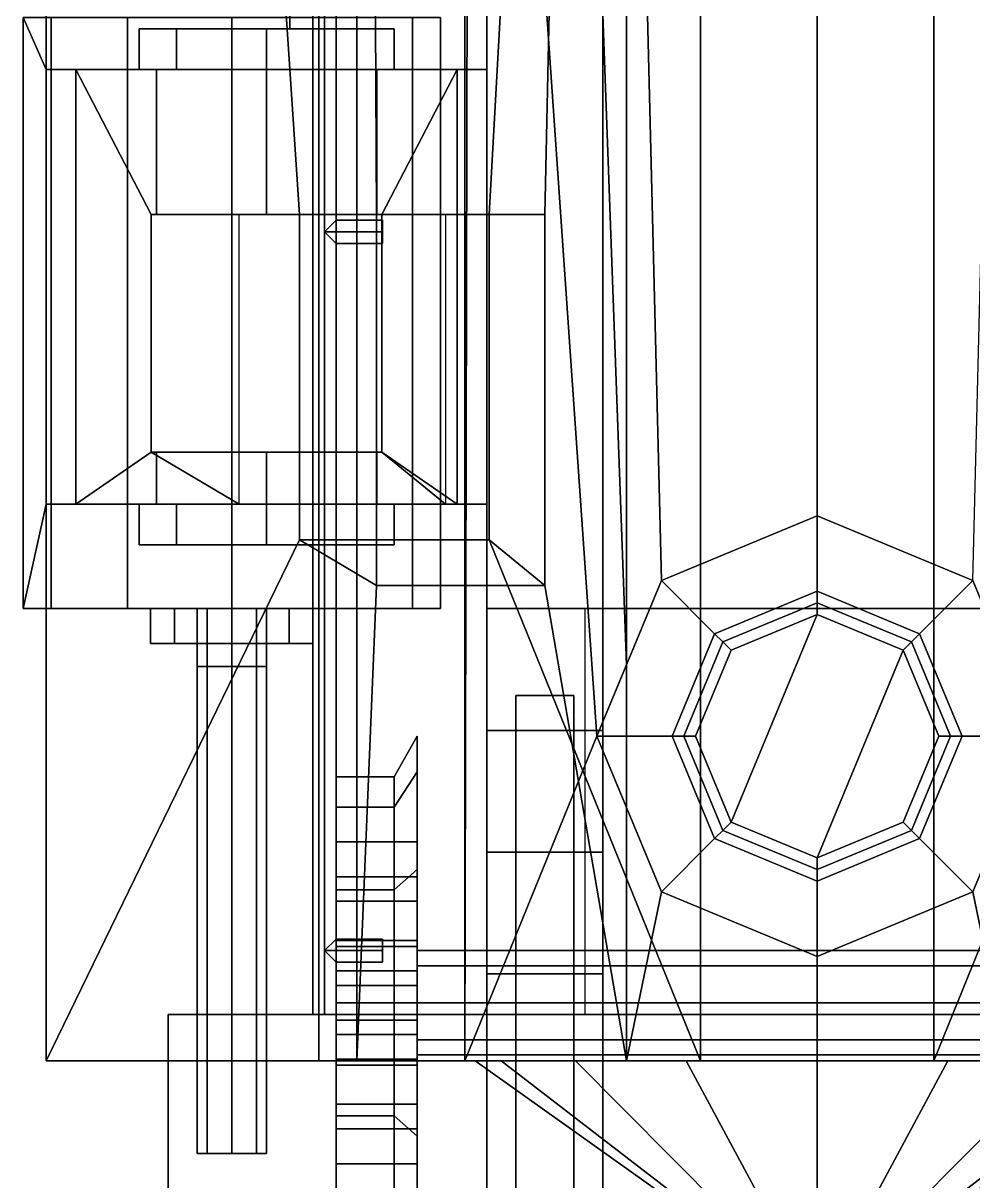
# Model space of a CAD drawing. Header units: millimetres. Extents: x -1.5 to 1.5, y -9 to 19.4.
# Drawn here: x -1.37 to 0.269, y -7.957 to -5.96 of the extents above; entities that cross this region are included whole.
import ezdxf

# ---------------------------------------------------------------- set-up
doc = ezdxf.new("R2010")
doc.units = ezdxf.units.MM
doc.header["$MEASUREMENT"] = 0
for name, color, linetype in [('boiler', 1, 'Continuous'), ('cylinders', 1, 'Continuous'), ('rods', 3, 'Continuous'), ('wheels', 2, 'Continuous')]:
    doc.layers.add(name, color=color, linetype=linetype)

msp = doc.modelspace()

# ---------------------------------------------------------------- linework, layer by layer
for points in [[(-1.33, 0.28, 1.88), (-1.33, -7.75, 1.88), (-1.33, -7.75, 1.99), (-1.33, 0.28, 1.99)], [(1.33, 0.28, 1.88), (1.33, -7.75, 1.88), (-1.33, -7.75, 1.88), (-1.33, 0.28, 1.88)], [(-1.33, 0.28, 1.99), (-1.33, -7.75, 1.99), (-0.8932, -6.8515, 1.99), (-0.8932, -6.29, 1.99)], [(-1.33, 0.28, 1.99), (-0.8932, -6.29, 1.99), (-0.5659, -6.29, 1.99), (-0.2011, 0.28, 1.99)], [(-0.85, 0.28, 3.2), (-0.87, 0.28, 3.18), (-0.87, -7.67, 3.18), (-0.85, -7.67, 3.2)], [(-0.87, 0.28, 3.18), (-0.85, 0.28, 3.16), (-0.85, -7.67, 3.16), (-0.87, -7.67, 3.18)], [(-0.83, 0.28, 3.18), (-0.85, 0.28, 3.2), (-0.85, -7.67, 3.2), (-0.83, -7.67, 3.18)], [(-0.85, 0.28, 3.16), (-0.83, 0.28, 3.18), (-0.83, -7.67, 3.18), (-0.85, -7.67, 3.16)], [(-0.5659, -6.29, 1.99), (-0.5659, -6.8515, 1.99), (-0.2011, -7.75, 1.99), (-0.2011, 0.28, 1.99)], [(0.5659, -6.29, 1.99), (0.8932, -6.29, 1.99), (1.33, 0.28, 1.99), (0.2011, 0.28, 1.99)], [(0.2011, -7.75, 1.99), (0.5659, -6.8515, 1.99), (0.5659, -6.29, 1.99), (0.2011, 0.28, 1.99)], [(-0.57, 0.16, 0.47), (-0.57, -6.97, 0.47), (-0.57, -1.46, 1.32), (-0.57, -1.31, 1.32)], [(-0.37, 0.16, 0.47), (-0.37, -6.97, 0.47), (-0.57, -6.97, 0.47), (-0.57, 0.16, 0.47)], [(-0.37, -1.46, 1.32), (-0.37, -6.97, 0.47), (-0.37, 0.16, 0.47), (-0.37, -1.31, 1.32)], [(-0.57, -1.46, 1.32), (-0.57, -6.97, 0.47), (-0.57, -6.97, 1.45), (-0.57, -1.59, 1.45)], [(-0.37, -6.97, 1.45), (-0.37, -6.97, 0.47), (-0.37, -1.46, 1.32), (-0.37, -1.59, 1.45)], [(-0.57, -1.59, 1.45), (-0.57, -6.97, 1.45), (-0.37, -6.97, 1.45), (-0.37, -1.59, 1.45)], [(-0.83, -6.3, 3.18), (-0.85, -6.32, 3.2), (-0.75, -6.32, 3.2), (-0.75, -6.3, 3.18)], [(-0.85, -6.32, 3.16), (-0.83, -6.3, 3.18), (-0.75, -6.3, 3.18), (-0.75, -6.32, 3.16)], [(-0.85, -6.32, 3.2), (-0.83, -6.34, 3.18), (-0.75, -6.34, 3.18), (-0.75, -6.32, 3.2)], [(-0.83, -6.34, 3.18), (-0.85, -6.32, 3.16), (-0.75, -6.32, 3.16), (-0.75, -6.34, 3.18)], [(-0.8932, -6.8515, 1.99), (-1.33, -7.75, 1.99), (-0.2011, -7.75, 1.99), (-0.5659, -6.8515, 1.99)], [(0.5659, -6.8515, 1.99), (0.2011, -7.75, 1.99), (1.33, -7.75, 1.99), (0.8932, -6.8515, 1.99)], [(-0.57, -7.18, 0.78), (-0.57, -7.39, 0.91), (-0.57, -6.97, 1.37)], [(-0.57, -6.97, 0.57), (-0.57, -7.18, 0.78), (-0.57, -6.97, 1.37)], [(-0.57, -6.97, 0.57), (-0.57, -6.97, 0.47), (-0.37, -6.97, 0.47), (-0.37, -6.97, 0.57)], [(-0.37, -6.97, 0.57), (-0.37, -7.18, 0.78), (-0.57, -7.18, 0.78), (-0.57, -6.97, 0.57)], [(-0.57, -6.97, 1.45), (-0.57, -6.97, 1.37), (-0.37, -6.97, 1.37), (-0.37, -6.97, 1.45)], [(-0.57, -6.97, 1.37), (-0.57, -7.67, 1.37), (-0.37, -7.67, 1.37), (-0.37, -6.97, 1.37)], [(-0.57, -7.6, 0.95), (-0.57, -8.09, 0.95), (-0.57, -8.09, 1.22), (-0.57, -6.97, 1.37)], [(-0.57, -7.39, 0.91), (-0.57, -7.6, 0.95), (-0.57, -6.97, 1.37)], [(-0.57, -8.4, 1.22), (-0.57, -8.4, 1.37), (-0.57, -6.97, 1.37), (-0.57, -8.09, 1.22)], [(-0.57, -6.97, 1.37), (-0.57, -7.67, 1.37), (-0.4, -7.67, 1.88), (-0.4, -6.97, 1.88)], [(0.4, -6.97, 1.88), (0.57, -6.97, 1.37), (-0.57, -6.97, 1.37), (-0.4, -6.97, 1.88)], [(-0.37, -6.97, 1.37), (-0.37, -7.39, 0.91), (-0.37, -7.18, 0.78), (-0.37, -6.97, 1.37)], [(-0.37, -6.97, 1.37), (-0.37, -7.18, 0.78), (-0.37, -6.97, 0.57), (-0.37, -6.97, 1.37)], [(-0.37, -8.3, 1.37), (-0.37, -8.3, 0.95), (-0.37, -7.6, 0.95), (-0.37, -6.97, 1.37)], [(-0.37, -6.97, 1.37), (-0.37, -7.6, 0.95), (-0.37, -7.39, 0.91), (-0.37, -6.97, 1.37)], [(0.37, -6.97, 1.37), (0.37, -7.67, 1.37), (-0.37, -7.67, 1.37), (-0.37, -6.97, 1.37)], [(-0.42, -7.12, 0.72), (-0.42, -7.12, 0.66), (-0.52, -7.12, 0.66), (-0.52, -7.12, 0.72)], [(-0.52, -7.12, 0.66), (-0.52, -7.18, 0.66), (-0.52, -7.18, 0.78), (-0.52, -7.12, 0.72)], [(-0.42, -7.12, 0.66), (-0.42, -7.18, 0.66), (-0.52, -7.18, 0.66), (-0.52, -7.12, 0.66)], [(-0.42, -7.18, 0.78), (-0.42, -7.18, 0.66), (-0.42, -7.12, 0.66), (-0.42, -7.12, 0.72)], [(-0.37, -7.18, 0.78), (-0.37, -7.39, 0.91), (-0.57, -7.39, 0.91), (-0.57, -7.18, 0.78)], [(-0.52, -7.18, 0.78), (-0.52, -7.18, 0.66), (-0.42, -7.18, 0.66), (-0.42, -7.18, 0.78)], [(-0.52, -7.65, 0.61), (-0.52, -7.18, 0.67), (-0.42, -7.18, 0.67), (-0.42, -7.65, 0.61)], [(-0.52, -7.65, 0.73), (-0.52, -7.18, 0.73), (-0.52, -7.18, 0.67), (-0.52, -7.65, 0.61)], [(-0.42, -7.65, 0.73), (-0.42, -7.18, 0.73), (-0.52, -7.18, 0.73), (-0.52, -7.65, 0.73)], [(-0.42, -7.18, 0.67), (-0.42, -7.18, 0.73), (-0.42, -7.65, 0.73), (-0.42, -7.65, 0.61)], [(-0.37, -7.39, 0.91), (-0.37, -7.6, 0.95), (-0.57, -7.6, 0.95), (-0.57, -7.39, 0.91)], [(-0.83, -7.54, 3.18), (-0.85, -7.56, 3.2), (-0.75, -7.56, 3.2), (-0.75, -7.54, 3.18)], [(-0.85, -7.56, 3.16), (-0.83, -7.54, 3.18), (-0.75, -7.54, 3.18), (-0.75, -7.56, 3.16)], [(-0.85, -7.56, 3.2), (-0.83, -7.58, 3.18), (-0.75, -7.58, 3.18), (-0.75, -7.56, 3.2)], [(-0.83, -7.58, 3.18), (-0.85, -7.56, 3.16), (-0.75, -7.56, 3.16), (-0.75, -7.58, 3.18)], [(-0.37, -7.6, 0.95), (-0.37, -8.3, 0.95), (-0.57, -8.4, 0.95), (-0.57, -7.6, 0.95)], [(-0.42, -7.65, 0.61), (-0.42, -8.12, 0.67), (-0.52, -8.12, 0.67), (-0.52, -7.65, 0.61)], [(-0.52, -8.12, 0.67), (-0.52, -8.12, 0.73), (-0.52, -7.65, 0.73), (-0.52, -7.65, 0.61)], [(-0.52, -7.65, 0.73), (-0.52, -8.12, 0.73), (-0.42, -8.12, 0.73), (-0.42, -7.65, 0.73)], [(-0.42, -7.65, 0.73), (-0.42, -8.12, 0.73), (-0.42, -8.12, 0.67), (-0.42, -7.65, 0.61)], [(-1.12, -7.67, 1.37), (-1.12, -8.4, 1.37), (-1.12, -8.41, 1.38), (-1.12, -7.67, 1.38)], [(1.12, -7.67, 1.38), (1.12, -7.67, 1.37), (-1.12, -7.67, 1.37), (-1.12, -7.67, 1.38)], [(-1.12, -7.67, 1.38), (-1.12, -8.41, 1.38), (1.12, -8.41, 1.38), (1.12, -7.67, 1.38)], [(-0.57, -7.67, 1.37), (-0.57, -8.4, 1.37), (-1.12, -8.4, 1.37), (-1.12, -7.67, 1.37)], [(-0.85, -7.67, 3.2), (-0.87, -7.67, 3.18), (-0.85, -7.67, 3.16), (-0.83, -7.67, 3.18)], [(-0.4, -7.67, 1.88), (-0.57, -7.67, 1.37), (0.57, -7.67, 1.37), (0.4, -7.67, 1.88)], [(0.37, -7.67, 1.37), (0.37, -8.3, 1.37), (-0.37, -8.3, 1.37), (-0.37, -7.67, 1.37)], [(-1.33, -7.75, 1.99), (-1.33, -7.75, 1.88), (1.33, -7.75, 1.88), (1.33, -7.75, 1.99)]]:
    msp.add_3dface(points)
at = {"layer": 'boiler'}
for points in [[(-0.7945, 0.28, 3.1391), (-0.86, 0.28, 2.81), (-0.86, -7.75, 2.81), (-0.7945, -7.75, 3.1391)], [(-0.86, 0.28, 2.81), (-0.7945, 0.28, 2.4809), (-0.7945, -7.75, 2.4809), (-0.86, -7.75, 2.81)], [(-0.6081, 0.28, 3.4181), (-0.7945, 0.28, 3.1391), (-0.7945, -7.75, 3.1391), (-0.6081, -7.75, 3.4181)], [(-0.7945, 0.28, 2.4809), (-0.7605, -6.29, 2.43), (-0.7605, -6.93, 2.43), (-0.7945, -7.75, 2.4809)], [(-0.7945, 0.28, 2.4809), (-0.6081, 0.28, 2.2019), (-0.6081, -6.29, 2.2019), (-0.7605, -6.29, 2.43)], [(-0.6081, 0.28, 3.4181), (-0.6081, 0.28, 3.4181), (-0.6081, -7.75, 3.4181), (-0.6, -4.02, 3.4235)], [(-0.6081, 0.28, 2.2019), (-0.3291, 0.28, 2.0155), (-0.47, -6.29, 2.13), (-0.6081, -6.29, 2.2019)], [(-0.47, -6.29, 2.13), (-0.3291, 0.28, 2.0155), (-0.3291, -7.75, 2.0155), (-0.47, -6.93, 2.13)], [(-0.3291, 0.28, 2.0155), (-0.2011, 0.28, 1.99), (-0.2011, -7.75, 1.99), (-0.3291, -7.75, 2.0155)], [(0.2011, 0.28, 1.99), (0.3291, 0.28, 2.0155), (0.3291, -7.75, 2.0155), (0.2011, -7.75, 1.99)], [(-0.6, -4.02, 3.4235), (-0.6, -4.02, 3.4235), (-0.6081, -7.75, 3.4181), (-0.38, -7.19, 3.5705)], [(-0.4243, -4.4443, 3.541), (-0.6, -4.02, 3.4235), (-0.38, -7.19, 3.5705), (-0.3291, -7.0671, 3.6045)], [(-0.3291, -4.4837, 3.6045), (-0.4243, -4.4443, 3.541), (-0.3291, -7.0671, 3.6045), (-0.2687, -6.9213, 3.6166)], [(0, -4.62, 3.67), (-0.3291, -4.4837, 3.6045), (-0.2687, -6.9213, 3.6166), (0, -6.81, 3.67)], [(0.3291, -4.4837, 3.6045), (0, -4.62, 3.67), (0, -6.81, 3.67), (0.2687, -6.9213, 3.6166)], [(0, -6.81, 3.67), (-0.2687, -6.9213, 3.6166), (-0.2687, -6.9213, 3.67), (0, -6.81, 3.67)], [(0, -6.81, 3.67), (-0.2687, -6.9213, 3.67), (-0.1768, -7.0132, 3.75), (0, -6.94, 3.75)], [(0.2687, -6.9213, 3.6166), (0, -6.81, 3.67), (0, -6.81, 3.67), (0.2687, -6.9213, 3.67)], [(0.2687, -6.9213, 3.67), (0, -6.81, 3.67), (0, -6.94, 3.75), (0.1768, -7.0132, 3.75)], [(-0.7605, -6.93, 2.43), (-0.6081, -6.93, 2.2019), (-0.6081, -7.75, 2.2019), (-0.7945, -7.75, 2.4809)], [(-0.6081, -6.93, 2.2019), (-0.47, -6.93, 2.13), (-0.3291, -7.75, 2.0155), (-0.6081, -7.75, 2.2019)], [(-0.2687, -6.9213, 3.6166), (-0.3291, -7.0671, 3.6045), (-0.38, -7.19, 3.67), (-0.2687, -6.9213, 3.67)], [(-0.2687, -6.9213, 3.67), (-0.38, -7.19, 3.67), (-0.25, -7.19, 3.75), (-0.1768, -7.0132, 3.75)], [(0.38, -7.19, 3.67), (0.2687, -6.9213, 3.67), (0.1768, -7.0132, 3.75), (0.25, -7.19, 3.75)], [(0.3291, -7.0671, 3.6045), (0.2687, -6.9213, 3.6166), (0.2687, -6.9213, 3.67), (0.38, -7.19, 3.67)], [(0, -6.94, 3.75), (-0.1768, -7.0132, 3.75), (-0.1626, -7.0274, 3.82), (0, -6.96, 3.82)], [(-0.1768, -7.0132, 4.3), (0, -6.94, 4.3), (0, -6.96, 3.82), (-0.1626, -7.0274, 3.82)], [(-0.1626, -7.0274, 4.3), (0, -6.96, 4.3), (0, -6.94, 4.3), (-0.1768, -7.0132, 4.3)], [(0.1768, -7.0132, 3.75), (0, -6.94, 3.75), (0, -6.96, 3.82), (0.1626, -7.0274, 3.82)], [(0, -6.94, 4.3), (0.1768, -7.0132, 4.3), (0.1626, -7.0274, 3.82), (0, -6.96, 3.82)], [(0, -6.96, 4.3), (0.1626, -7.0274, 4.3), (0.1768, -7.0132, 4.3), (0, -6.94, 4.3)], [(0, -6.96, 4.3), (-0.1626, -7.0274, 4.3), (-0.1485, -7.0415, 3.82), (0, -6.98, 3.82)], [(0.1626, -7.0274, 4.3), (0, -6.96, 4.3), (0, -6.98, 3.82), (0.1485, -7.0415, 3.82)], [(-0.1485, -7.3385, 3.82), (0, -6.98, 3.82), (-0.1485, -7.0415, 3.82), (-0.21, -7.19, 3.82)], [(0, -7.4, 3.82), (0.1485, -7.0415, 3.82), (0, -6.98, 3.82), (-0.1485, -7.3385, 3.82)], [(-0.1768, -7.0132, 3.75), (-0.25, -7.19, 3.75), (-0.23, -7.19, 3.82), (-0.1626, -7.0274, 3.82)], [(-0.25, -7.19, 4.3), (-0.1768, -7.0132, 4.3), (-0.1626, -7.0274, 3.82), (-0.23, -7.19, 3.82)], [(-0.23, -7.19, 4.3), (-0.1626, -7.0274, 4.3), (-0.1768, -7.0132, 4.3), (-0.25, -7.19, 4.3)], [(-0.1626, -7.0274, 4.3), (-0.23, -7.19, 4.3), (-0.21, -7.19, 3.82), (-0.1485, -7.0415, 3.82)], [(0.23, -7.19, 4.3), (0.1626, -7.0274, 4.3), (0.1485, -7.0415, 3.82), (0.21, -7.19, 3.82)], [(0.25, -7.19, 3.75), (0.1768, -7.0132, 3.75), (0.1626, -7.0274, 3.82), (0.23, -7.19, 3.82)], [(0.1768, -7.0132, 4.3), (0.25, -7.19, 4.3), (0.23, -7.19, 3.82), (0.1626, -7.0274, 3.82)], [(0.1626, -7.0274, 4.3), (0.23, -7.19, 4.3), (0.25, -7.19, 4.3), (0.1768, -7.0132, 4.3)], [(0.1485, -7.3385, 3.82), (0.21, -7.19, 3.82), (0.1485, -7.0415, 3.82), (0, -7.4, 3.82)], [(-0.3291, -7.0671, 3.6045), (-0.38, -7.19, 3.5705), (-0.38, -7.19, 3.67), (-0.3291, -7.0671, 3.6045)], [(-0.3291, -7.3129, 3.6045), (-0.38, -7.19, 3.5705), (-0.6081, -7.75, 3.4181), (-0.3291, -7.75, 3.6045)], [(-0.3291, -7.3129, 3.6045), (-0.2687, -7.4587, 3.6166), (-0.2687, -7.4587, 3.67), (-0.38, -7.19, 3.67)], [(-0.38, -7.19, 3.5705), (-0.3291, -7.3129, 3.6045), (-0.3291, -7.3129, 3.6045), (-0.38, -7.19, 3.67)], [(-0.38, -7.19, 3.67), (-0.2687, -7.4587, 3.67), (-0.1768, -7.3668, 3.75), (-0.25, -7.19, 3.75)], [(-0.25, -7.19, 3.75), (-0.1768, -7.3668, 3.75), (-0.1626, -7.3526, 3.82), (-0.23, -7.19, 3.82)], [(-0.1768, -7.3668, 4.3), (-0.25, -7.19, 4.3), (-0.23, -7.19, 3.82), (-0.1626, -7.3526, 3.82)], [(-0.1626, -7.3526, 4.3), (-0.23, -7.19, 4.3), (-0.25, -7.19, 4.3), (-0.1768, -7.3668, 4.3)], [(-0.23, -7.19, 4.3), (-0.1626, -7.3526, 4.3), (-0.1485, -7.3385, 3.82), (-0.21, -7.19, 3.82)], [(0.1626, -7.3526, 4.3), (0.23, -7.19, 4.3), (0.21, -7.19, 3.82), (0.1485, -7.3385, 3.82)], [(0.1768, -7.3668, 3.75), (0.25, -7.19, 3.75), (0.23, -7.19, 3.82), (0.1626, -7.3526, 3.82)], [(0.25, -7.19, 4.3), (0.1768, -7.3668, 4.3), (0.1626, -7.3526, 3.82), (0.23, -7.19, 3.82)], [(0.23, -7.19, 4.3), (0.1626, -7.3526, 4.3), (0.1768, -7.3668, 4.3), (0.25, -7.19, 4.3)], [(0.2687, -7.4587, 3.67), (0.38, -7.19, 3.67), (0.25, -7.19, 3.75), (0.1768, -7.3668, 3.75)], [(0.2687, -7.4587, 3.6166), (0.3291, -7.3129, 3.6045), (0.38, -7.19, 3.67), (0.2687, -7.4587, 3.67)], [(-0.2687, -7.4587, 3.6166), (-0.3291, -7.3129, 3.6045), (-0.3291, -7.75, 3.6045), (-0.2687, -7.4587, 3.6166)], [(0.3291, -7.3129, 3.6045), (0.2687, -7.4587, 3.6166), (0.2687, -7.4587, 3.6166), (0.3291, -7.75, 3.6045)], [(-0.1626, -7.3526, 4.3), (0, -7.42, 4.3), (0, -7.4, 3.82), (-0.1485, -7.3385, 3.82)], [(0, -7.42, 4.3), (0.1626, -7.3526, 4.3), (0.1485, -7.3385, 3.82), (0, -7.4, 3.82)], [(-0.2687, -7.4587, 3.67), (0, -7.57, 3.67), (0, -7.44, 3.75), (-0.1768, -7.3668, 3.75)], [(-0.1768, -7.3668, 3.75), (0, -7.44, 3.75), (0, -7.42, 3.82), (-0.1626, -7.3526, 3.82)], [(0, -7.44, 4.3), (-0.1768, -7.3668, 4.3), (-0.1626, -7.3526, 3.82), (0, -7.42, 3.82)], [(0, -7.42, 4.3), (-0.1626, -7.3526, 4.3), (-0.1768, -7.3668, 4.3), (0, -7.44, 4.3)], [(0, -7.44, 3.75), (0.1768, -7.3668, 3.75), (0.1626, -7.3526, 3.82), (0, -7.42, 3.82)], [(0.1768, -7.3668, 4.3), (0, -7.44, 4.3), (0, -7.42, 3.82), (0.1626, -7.3526, 3.82)], [(0.1626, -7.3526, 4.3), (0, -7.42, 4.3), (0, -7.44, 4.3), (0.1768, -7.3668, 4.3)], [(0, -7.57, 3.67), (0.2687, -7.4587, 3.67), (0.1768, -7.3668, 3.75), (0, -7.44, 3.75)], [(0, -7.57, 3.67), (-0.2687, -7.4587, 3.6166), (-0.3291, -7.75, 3.6045), (0, -7.75, 3.67)], [(-0.2687, -7.4587, 3.6166), (0, -7.57, 3.67), (0, -7.57, 3.67), (-0.2687, -7.4587, 3.67)], [(0, -7.57, 3.67), (0.2687, -7.4587, 3.6166), (0.2687, -7.4587, 3.67), (0, -7.57, 3.67)], [(0.2687, -7.4587, 3.6166), (0, -7.57, 3.67), (0, -7.75, 3.67), (0.3291, -7.75, 3.6045)], [(-0.7945, -7.75, 3.1391), (-0.86, -7.75, 2.81), (-0.59, -7.75, 2.76), (-0.5451, -7.75, 2.9858)], [(-0.86, -7.75, 2.81), (-0.7945, -7.75, 2.4809), (-0.5451, -7.75, 2.5342), (-0.59, -7.75, 2.76)], [(-0.6081, -7.75, 3.4181), (-0.7945, -7.75, 3.1391), (-0.5451, -7.75, 2.9858), (-0.4172, -7.75, 3.1772)], [(-0.7945, -7.75, 2.4809), (-0.6081, -7.75, 2.2019), (-0.4172, -7.75, 2.3428), (-0.5451, -7.75, 2.5342)], [(-0.3291, -7.75, 3.6045), (-0.6081, -7.75, 3.4181), (-0.4172, -7.75, 3.1772), (-0.2258, -7.75, 3.3051)], [(-0.6081, -7.75, 2.2019), (-0.3291, -7.75, 2.0155), (-0.2258, -7.75, 2.2149), (-0.4172, -7.75, 2.3428)], [(-0.5451, -7.75, 2.9858), (-0.59, -7.75, 2.76), (0, -8.17, 2.76)], [(-0.59, -7.75, 2.76), (-0.5451, -7.75, 2.5342), (0, -8.17, 2.76)], [(-0.4172, -7.75, 3.1772), (-0.5451, -7.75, 2.9858), (0, -8.17, 2.76)], [(-0.5451, -7.75, 2.5342), (-0.4172, -7.75, 2.3428), (0, -8.17, 2.76)], [(-0.2258, -7.75, 3.3051), (-0.4172, -7.75, 3.1772), (0, -8.17, 2.76)], [(-0.4172, -7.75, 2.3428), (-0.2258, -7.75, 2.2149), (0, -8.17, 2.76)], [(0, -7.75, 3.67), (-0.3291, -7.75, 3.6045), (-0.2258, -7.75, 3.3051), (0, -7.75, 3.35)], [(-0.3291, -7.75, 2.0155), (-0.2011, -7.75, 1.99), (0, -7.75, 2.17), (-0.2258, -7.75, 2.2149)], [(0, -7.75, 3.35), (-0.2258, -7.75, 3.3051), (0, -8.17, 2.76)], [(-0.2258, -7.75, 2.2149), (0, -7.75, 2.17), (0, -8.17, 2.76)], [(0.59, -7.75, 2.76), (0.5451, -7.75, 2.9858), (0, -8.17, 2.76)], [(0.5451, -7.75, 2.9858), (0.4172, -7.75, 3.1772), (0, -8.17, 2.76)], [(0.4172, -7.75, 3.1772), (0.2258, -7.75, 3.3051), (0, -8.17, 2.76)], [(0.2258, -7.75, 3.3051), (0, -7.75, 3.35), (0, -8.17, 2.76)], [(0, -7.75, 2.17), (0.2258, -7.75, 2.2149), (0, -8.17, 2.76)], [(0.2258, -7.75, 2.2149), (0.4172, -7.75, 2.3428), (0, -8.17, 2.76)], [(0.4172, -7.75, 2.3428), (0.5451, -7.75, 2.5342), (0, -8.17, 2.76)], [(0.5451, -7.75, 2.5342), (0.59, -7.75, 2.76), (0, -8.17, 2.76)], [(0.2011, -7.75, 1.99), (0.3291, -7.75, 2.0155), (0.2258, -7.75, 2.2149), (0, -7.75, 2.17)], [(0.3291, -7.75, 3.6045), (0, -7.75, 3.67), (0, -7.75, 3.35), (0.2258, -7.75, 3.3051)], [(0.3291, -7.75, 2.0155), (0.6081, -7.75, 2.2019), (0.4172, -7.75, 2.3428), (0.2258, -7.75, 2.2149)], [(0.6081, -7.75, 3.4181), (0.3291, -7.75, 3.6045), (0.2258, -7.75, 3.3051), (0.4172, -7.75, 3.1772)]]:
    msp.add_3dface(points, dxfattribs=at)
at = {"layer": 'cylinders'}
for points in [[(-1.33, -6.04, 0.8493), (-1.37, -5.95, 0.7), (-1.37, -6.97, 0.7), (-1.33, -6.79, 0.8493)], [(-1.37, -5.95, 0.7), (-1.3218, -5.95, 0.52), (-1.3218, -6.97, 0.52), (-1.37, -6.97, 0.7)], [(-1.3218, -5.95, 0.88), (-1.37, -5.95, 0.7), (-1.33, -6.04, 0.8493), (-1.3218, -6.04, 0.88)], [(-1.19, -5.95, 1.0118), (-1.3218, -5.95, 0.88), (-1.3218, -6.04, 0.88), (-1.19, -6.04, 1.0118)], [(-1.3218, -5.95, 0.52), (-1.19, -5.95, 0.3882), (-1.19, -6.97, 0.3882), (-1.3218, -6.97, 0.52)], [(-1.01, -5.95, 1.06), (-1.19, -5.95, 1.0118), (-1.19, -6.04, 1.0118), (-1.01, -6.04, 1.06)], [(-1.19, -5.95, 0.3882), (-1.01, -5.95, 0.34), (-1.01, -6.97, 0.34), (-1.19, -6.97, 0.3882)], [(-0.83, -5.95, 1.0118), (-1.01, -5.95, 1.06), (-1.01, -6.04, 1.06), (-0.83, -6.04, 1.0118)], [(-1.01, -5.95, 0.34), (-0.83, -5.95, 0.3882), (-0.83, -6.97, 0.3882), (-1.01, -6.97, 0.34)], [(-0.6982, -5.95, 0.88), (-0.83, -5.95, 1.0118), (-0.83, -6.04, 1.0118), (-0.6982, -6.04, 0.88)], [(-0.83, -5.95, 0.3882), (-0.6982, -5.95, 0.52), (-0.6982, -6.97, 0.52), (-0.83, -6.97, 0.3882)], [(-0.65, -5.95, 0.7), (-0.6982, -5.95, 0.88), (-0.6982, -6.04, 0.88), (-0.65, -6.04, 0.7)], [(-0.6982, -5.95, 0.52), (-0.65, -5.95, 0.7), (-0.65, -6.97, 0.7), (-0.6982, -6.97, 0.52)], [(-1.1056, -5.97, 1.4156), (-1.17, -5.97, 1.26), (-1.17, -6.04, 1.26), (-1.1056, -6.04, 1.4156)], [(-1.17, -5.97, 1.26), (-1.1056, -5.97, 1.1044), (-1.1056, -6.04, 1.1044), (-1.17, -6.04, 1.26)], [(-0.7944, -5.97, 1.4156), (-1.17, -5.97, 1.26), (-1.1056, -5.97, 1.4156), (-0.95, -5.97, 1.48)], [(-0.73, -5.97, 1.26), (-1.1056, -5.97, 1.1044), (-1.17, -5.97, 1.26), (-0.7944, -5.97, 1.4156)], [(-0.95, -5.97, 1.48), (-1.1056, -5.97, 1.4156), (-1.1056, -6.04, 1.4156), (-0.95, -6.04, 1.48)], [(-1.1056, -5.97, 1.1044), (-0.95, -5.97, 1.04), (-0.95, -6.04, 1.04), (-1.1056, -6.04, 1.1044)], [(-0.7944, -5.97, 1.1044), (-0.95, -5.97, 1.04), (-1.1056, -5.97, 1.1044), (-0.73, -5.97, 1.26)], [(-0.7944, -5.97, 1.4156), (-0.95, -5.97, 1.48), (-0.95, -6.04, 1.48), (-0.7944, -6.04, 1.4156)], [(-0.95, -5.97, 1.04), (-0.7944, -5.97, 1.1044), (-0.7944, -6.04, 1.1044), (-0.95, -6.04, 1.04)], [(-0.73, -5.97, 1.26), (-0.7944, -5.97, 1.4156), (-0.7944, -6.04, 1.4156), (-0.73, -6.04, 1.26)], [(-0.7944, -5.97, 1.1044), (-0.73, -5.97, 1.26), (-0.73, -6.04, 1.26), (-0.7944, -6.04, 1.1044)], [(-1.2791, -6.04, 1.5), (-1.33, -6.04, 1.31), (-1.33, -6.79, 1.31), (-1.2791, -6.79, 1.5)], [(-1.33, -6.04, 1.31), (-1.33, -6.04, 0.8493), (-1.33, -6.79, 0.8493), (-1.33, -6.79, 1.31)], [(-1.33, -6.04, 1.31), (-1.3218, -6.04, 0.88), (-1.33, -6.04, 0.8493), (-1.33, -6.04, 1.31)], [(-1.2791, -6.04, 1.5), (-1.19, -6.04, 1.0118), (-1.3218, -6.04, 0.88), (-1.33, -6.04, 1.31)], [(-1.1491, -6.29, 1.63), (-1.2791, -6.04, 1.5), (-1.2791, -6.79, 1.5), (-1.1491, -6.7, 1.63)], [(-1.14, -6.04, 1.6391), (-1.01, -6.04, 1.06), (-1.19, -6.04, 1.0118), (-1.2791, -6.04, 1.5)], [(-1.14, -6.04, 1.6391), (-1.2791, -6.04, 1.5), (-1.1491, -6.29, 1.63), (-1.14, -6.29, 1.6391)], [(-0.95, -6.04, 1.69), (-1.14, -6.04, 1.6391), (-1.14, -6.29, 1.6391), (-0.95, -6.29, 1.69)], [(-0.95, -6.04, 1.69), (-0.83, -6.04, 1.0118), (-1.01, -6.04, 1.06), (-1.14, -6.04, 1.6391)], [(-0.76, -6.04, 1.6391), (-0.95, -6.04, 1.69), (-0.95, -6.29, 1.69), (-0.76, -6.29, 1.6391)], [(-0.76, -6.04, 1.6391), (-0.6982, -6.04, 0.88), (-0.83, -6.04, 1.0118), (-0.95, -6.04, 1.69)], [(-0.6209, -6.04, 1.5), (-0.6982, -6.04, 0.88), (-0.6982, -6.04, 0.88), (-0.76, -6.04, 1.6391)], [(-0.6209, -6.04, 1.5), (-0.76, -6.04, 1.6391), (-0.76, -6.29, 1.6391), (-0.7509, -6.29, 1.63)], [(-0.6209, -6.04, 1.5), (-0.7509, -6.29, 1.63), (-0.7509, -6.7, 1.63), (-0.6209, -6.79, 1.5)], [(-0.57, -6.04, 1.31), (-0.65, -6.04, 0.7), (-0.6982, -6.04, 0.88), (-0.6209, -6.04, 1.5)], [(-0.65, -6.04, 0.7), (-0.57, -6.04, 0.89), (-0.57, -6.79, 0.89), (-0.65, -6.79, 0.7)], [(-0.57, -6.04, 0.89), (-0.65, -6.04, 0.7), (-0.65, -6.04, 0.7), (-0.57, -6.04, 1.31)], [(-0.57, -6.04, 1.31), (-0.6209, -6.04, 1.5), (-0.6209, -6.79, 1.5), (-0.57, -6.79, 1.31)], [(-1.1491, -6.29, 1.63), (-1.1491, -6.7, 1.63), (-1.1491, -6.7, 1.72), (-1.1491, -6.29, 1.72)], [(-0.7509, -6.29, 1.72), (-0.95, -6.29, 1.69), (-0.95, -6.29, 1.69), (-1.1491, -6.29, 1.72)], [(-0.95, -6.29, 1.69), (-1.14, -6.29, 1.6391), (-1.14, -6.29, 1.6391), (-1.1491, -6.29, 1.72)], [(-1.14, -6.29, 1.6391), (-1.1491, -6.29, 1.63), (-1.1491, -6.29, 1.63), (-1.1491, -6.29, 1.72)], [(-1.1491, -6.29, 1.72), (-1.1491, -6.7, 1.72), (-0.9975, -6.7898, 1.88), (-0.9975, -6.29, 1.88)], [(-0.6413, -6.29, 1.88), (-0.7509, -6.29, 1.72), (-1.1491, -6.29, 1.72), (-0.9975, -6.29, 1.88)], [(-0.7509, -6.29, 1.72), (-0.76, -6.29, 1.6391), (-0.76, -6.29, 1.6391), (-0.95, -6.29, 1.69)], [(-0.8932, -6.29, 1.99), (-0.8932, -6.8515, 1.99), (-0.7605, -6.93, 2.13), (-0.7605, -6.29, 2.13)], [(-0.47, -6.29, 2.13), (-0.5659, -6.29, 1.99), (-0.8932, -6.29, 1.99), (-0.7605, -6.29, 2.13)], [(-0.7605, -6.29, 2.13), (-0.7605, -6.93, 2.13), (-0.7605, -6.93, 2.43), (-0.7605, -6.29, 2.43)], [(-0.6081, -6.29, 2.2019), (-0.47, -6.29, 2.13), (-0.7605, -6.29, 2.13), (-0.6081, -6.29, 2.2019)], [(-0.7605, -6.29, 2.43), (-0.7605, -6.93, 2.43), (-0.7605, -6.93, 2.43), (-0.7605, -6.29, 2.43)], [(-0.7605, -6.29, 2.43), (-0.6081, -6.29, 2.2019), (-0.7605, -6.29, 2.13), (-0.7605, -6.29, 2.43)], [(-0.7509, -6.29, 1.72), (-0.7509, -6.29, 1.63), (-0.7509, -6.29, 1.63), (-0.76, -6.29, 1.6391)], [(-0.7509, -6.7, 1.72), (-0.7509, -6.7, 1.63), (-0.7509, -6.29, 1.63), (-0.7509, -6.29, 1.72)], [(-0.6413, -6.7898, 1.88), (-0.7509, -6.7, 1.72), (-0.7509, -6.29, 1.72), (-0.6413, -6.29, 1.88)], [(-0.47, -6.93, 2.13), (-0.5659, -6.8515, 1.99), (-0.5659, -6.29, 1.99), (-0.47, -6.29, 2.13)], [(-1.14, -6.7, 1.6391), (-1.1491, -6.7, 1.63), (-1.2791, -6.79, 1.5), (-1.14, -6.79, 1.6391)], [(-1.1491, -6.7, 1.72), (-0.95, -6.7, 1.69), (-0.95, -6.7, 1.69), (-0.7509, -6.7, 1.72)], [(-1.1491, -6.7, 1.72), (-1.14, -6.7, 1.6391), (-1.14, -6.7, 1.6391), (-0.95, -6.7, 1.69)], [(-1.1491, -6.7, 1.72), (-1.1491, -6.7, 1.63), (-1.1491, -6.7, 1.63), (-1.14, -6.7, 1.6391)], [(-0.9975, -6.7898, 1.88), (-1.1491, -6.7, 1.72), (-0.7509, -6.7, 1.72), (-0.6413, -6.7898, 1.88)], [(-0.95, -6.7, 1.69), (-1.14, -6.7, 1.6391), (-1.14, -6.79, 1.6391), (-0.95, -6.79, 1.69)], [(-0.76, -6.7, 1.6391), (-0.95, -6.7, 1.69), (-0.95, -6.79, 1.69), (-0.76, -6.79, 1.6391)], [(-0.95, -6.7, 1.69), (-0.76, -6.7, 1.6391), (-0.76, -6.7, 1.6391), (-0.7509, -6.7, 1.72)], [(-0.7509, -6.7, 1.63), (-0.76, -6.7, 1.6391), (-0.76, -6.79, 1.6391), (-0.6209, -6.79, 1.5)], [(-0.76, -6.7, 1.6391), (-0.7509, -6.7, 1.63), (-0.7509, -6.7, 1.63), (-0.7509, -6.7, 1.72)], [(-1.3218, -6.79, 0.88), (-1.33, -6.79, 0.8493), (-1.37, -6.97, 0.7), (-1.3218, -6.97, 0.88)], [(-1.33, -6.79, 1.31), (-1.33, -6.79, 0.8493), (-1.3218, -6.79, 0.88), (-1.33, -6.79, 1.31)], [(-1.2791, -6.79, 1.5), (-1.33, -6.79, 1.31), (-1.3218, -6.79, 0.88), (-1.19, -6.79, 1.0118)], [(-1.19, -6.79, 1.0118), (-1.3218, -6.79, 0.88), (-1.3218, -6.97, 0.88), (-1.19, -6.97, 1.0118)], [(-1.14, -6.79, 1.6391), (-1.2791, -6.79, 1.5), (-1.19, -6.79, 1.0118), (-1.01, -6.79, 1.06)], [(-1.01, -6.79, 1.06), (-1.19, -6.79, 1.0118), (-1.19, -6.97, 1.0118), (-1.01, -6.97, 1.06)], [(-1.1056, -6.79, 1.4156), (-1.17, -6.79, 1.26), (-1.17, -6.86, 1.26), (-1.1056, -6.86, 1.4156)], [(-1.17, -6.79, 1.26), (-1.1056, -6.79, 1.1044), (-1.1056, -6.86, 1.1044), (-1.17, -6.86, 1.26)], [(-0.95, -6.79, 1.69), (-1.14, -6.79, 1.6391), (-1.01, -6.79, 1.06), (-0.83, -6.79, 1.0118)], [(-0.95, -6.79, 1.48), (-1.1056, -6.79, 1.4156), (-1.1056, -6.86, 1.4156), (-0.95, -6.86, 1.48)], [(-1.1056, -6.79, 1.1044), (-0.95, -6.79, 1.04), (-0.95, -6.86, 1.04), (-1.1056, -6.86, 1.1044)], [(-0.83, -6.79, 1.0118), (-1.01, -6.79, 1.06), (-1.01, -6.97, 1.06), (-0.83, -6.97, 1.0118)], [(-0.76, -6.79, 1.6391), (-0.95, -6.79, 1.69), (-0.83, -6.79, 1.0118), (-0.6982, -6.79, 0.88)], [(-0.7944, -6.79, 1.4156), (-0.95, -6.79, 1.48), (-0.95, -6.86, 1.48), (-0.7944, -6.86, 1.4156)], [(-0.95, -6.79, 1.04), (-0.7944, -6.79, 1.1044), (-0.7944, -6.86, 1.1044), (-0.95, -6.86, 1.04)], [(-0.6982, -6.79, 0.88), (-0.83, -6.79, 1.0118), (-0.83, -6.97, 1.0118), (-0.6982, -6.97, 0.88)], [(-0.73, -6.79, 1.26), (-0.7944, -6.79, 1.4156), (-0.7944, -6.86, 1.4156), (-0.73, -6.86, 1.26)], [(-0.7944, -6.79, 1.1044), (-0.73, -6.79, 1.26), (-0.73, -6.86, 1.26), (-0.7944, -6.86, 1.1044)], [(-0.6209, -6.79, 1.5), (-0.76, -6.79, 1.6391), (-0.6982, -6.79, 0.88), (-0.65, -6.79, 0.7)], [(-0.65, -6.79, 0.7), (-0.6982, -6.79, 0.88), (-0.6982, -6.97, 0.88), (-0.65, -6.97, 0.7)], [(-0.57, -6.79, 1.31), (-0.6209, -6.79, 1.5), (-0.65, -6.79, 0.7), (-0.57, -6.79, 0.89)], [(-0.95, -6.86, 1.48), (-1.1056, -6.86, 1.4156), (-1.17, -6.86, 1.26), (-0.7944, -6.86, 1.4156)], [(-0.7944, -6.86, 1.4156), (-1.17, -6.86, 1.26), (-1.1056, -6.86, 1.1044), (-0.73, -6.86, 1.26)], [(-0.73, -6.86, 1.26), (-1.1056, -6.86, 1.1044), (-0.95, -6.86, 1.04), (-0.7944, -6.86, 1.1044)], [(-0.7605, -6.93, 2.13), (-0.8932, -6.8515, 1.99), (-0.5659, -6.8515, 1.99), (-0.47, -6.93, 2.13)], [(-0.6081, -6.93, 2.2019), (-0.7605, -6.93, 2.13), (-0.47, -6.93, 2.13), (-0.6081, -6.93, 2.2019)], [(-0.7605, -6.93, 2.43), (-0.7605, -6.93, 2.13), (-0.6081, -6.93, 2.2019), (-0.7605, -6.93, 2.43)], [(-1.3218, -6.97, 0.88), (-1.37, -6.97, 0.7), (-1.15, -6.97, 0.68), (-1.109, -6.97, 0.779)], [(-1.37, -6.97, 0.7), (-1.3218, -6.97, 0.52), (-1.109, -6.97, 0.581), (-1.15, -6.97, 0.68)], [(-1.19, -6.97, 1.0118), (-1.3218, -6.97, 0.88), (-1.109, -6.97, 0.779)], [(-1.01, -6.97, 1.06), (-1.19, -6.97, 1.0118), (-1.109, -6.97, 0.779), (-1.01, -6.97, 0.82)], [(-1.19, -6.97, 0.3882), (-1.01, -6.97, 0.34), (-1.01, -6.97, 0.54), (-1.109, -6.97, 0.581)], [(-1.109, -6.97, 0.779), (-1.15, -6.97, 0.68), (-1.15, -7.03, 0.68), (-1.109, -7.03, 0.779)], [(-1.15, -6.97, 0.68), (-1.109, -6.97, 0.581), (-1.109, -7.03, 0.581), (-1.15, -7.03, 0.68)], [(-1.01, -6.97, 0.82), (-1.109, -6.97, 0.779), (-1.109, -7.03, 0.779), (-1.01, -7.03, 0.82)], [(-1.109, -6.97, 0.581), (-1.01, -6.97, 0.54), (-1.01, -7.03, 0.54), (-1.109, -7.03, 0.581)], [(-1.0524, -6.97, 0.4924), (-1.07, -6.97, 0.45), (-1.07, -7.07, 0.45), (-1.0524, -7.07, 0.4924)], [(-1.07, -6.97, 0.45), (-1.0524, -6.97, 0.4076), (-1.0524, -7.07, 0.4076), (-1.07, -7.07, 0.45)], [(-1.01, -6.97, 0.51), (-1.0524, -6.97, 0.4924), (-1.0524, -7.07, 0.4924), (-1.01, -7.07, 0.51)], [(-1.0524, -6.97, 0.4076), (-1.01, -6.97, 0.39), (-1.01, -7.07, 0.39), (-1.0524, -7.07, 0.4076)], [(-0.9676, -6.97, 0.4924), (-1.01, -6.97, 0.51), (-1.01, -7.07, 0.51), (-0.9676, -7.07, 0.4924)], [(-1.01, -6.97, 0.39), (-0.9676, -6.97, 0.4076), (-0.9676, -7.07, 0.4076), (-1.01, -7.07, 0.39)], [(-0.911, -6.97, 0.779), (-1.01, -6.97, 0.82), (-1.01, -7.03, 0.82), (-0.911, -7.03, 0.779)], [(-1.01, -6.97, 0.54), (-0.911, -6.97, 0.581), (-0.911, -7.03, 0.581), (-1.01, -7.03, 0.54)], [(-0.83, -6.97, 1.0118), (-1.01, -6.97, 1.06), (-1.01, -6.97, 0.82), (-0.911, -6.97, 0.779)], [(-1.01, -6.97, 0.34), (-0.83, -6.97, 0.3882), (-0.911, -6.97, 0.581), (-1.01, -6.97, 0.54)], [(-0.95, -6.97, 0.45), (-0.9676, -6.97, 0.4924), (-0.9676, -7.07, 0.4924), (-0.95, -7.07, 0.45)], [(-0.9676, -6.97, 0.4076), (-0.95, -6.97, 0.45), (-0.95, -7.07, 0.45), (-0.9676, -7.07, 0.4076)], [(-0.87, -6.97, 0.68), (-0.911, -6.97, 0.779), (-0.911, -7.03, 0.779), (-0.87, -7.03, 0.68)], [(-0.911, -6.97, 0.581), (-0.87, -6.97, 0.68), (-0.87, -7.03, 0.68), (-0.911, -7.03, 0.581)], [(-0.6982, -6.97, 0.88), (-0.83, -6.97, 1.0118), (-0.911, -6.97, 0.779), (-0.87, -6.97, 0.68)], [(-0.6982, -6.97, 0.52), (-0.65, -6.97, 0.7), (-0.87, -6.97, 0.68), (-0.911, -6.97, 0.581)], [(-0.83, -6.97, 0.3882), (-0.6982, -6.97, 0.52), (-0.911, -6.97, 0.581)], [(-0.65, -6.97, 0.7), (-0.6982, -6.97, 0.88), (-0.87, -6.97, 0.68)], [(-1.109, -7.03, 0.779), (-1.15, -7.03, 0.68), (-1.109, -7.03, 0.581), (-1.01, -7.03, 0.82)], [(-1.01, -7.03, 0.82), (-1.109, -7.03, 0.581), (-1.01, -7.03, 0.54), (-0.911, -7.03, 0.779)], [(-0.911, -7.03, 0.779), (-1.01, -7.03, 0.54), (-0.911, -7.03, 0.581), (-0.87, -7.03, 0.68)], [(-1.0524, -7.07, 0.4924), (-1.07, -7.07, 0.45), (-1.0524, -7.07, 0.4076), (-1.01, -7.07, 0.51)], [(-1.01, -7.07, 0.51), (-1.0524, -7.07, 0.4076), (-1.01, -7.07, 0.39), (-0.9676, -7.07, 0.4924)], [(-0.9676, -7.07, 0.4924), (-1.01, -7.07, 0.39), (-0.9676, -7.07, 0.4076), (-0.95, -7.07, 0.45)]]:
    msp.add_3dface(points, dxfattribs=at)
at = {"layer": 'rods'}
for points in [[(-0.91, -5.97, 1.41), (-0.91, -5.41, 1.41), (-0.91, -5.35, 1.31), (-0.91, -5.97, 1.31)], [(-0.91, -5.97, 1.31), (-0.91, -5.35, 1.31), (-0.85, -5.35, 1.31), (-0.85, -5.97, 1.31)], [(-0.85, -5.35, 1.31), (-0.85, -5.41, 1.41), (-0.85, -5.97, 1.41), (-0.85, -5.97, 1.31)], [(-0.85, -5.97, 1.41), (-0.85, -5.41, 1.41), (-0.91, -5.41, 1.41), (-0.91, -5.97, 1.41)], [(-1.0524, -7.03, 0.7324), (-1.07, -7.03, 0.69), (-1.07, -7.91, 0.69), (-1.0524, -7.91, 0.7324)], [(-1.07, -7.03, 0.69), (-1.0524, -7.03, 0.6476), (-1.0524, -7.91, 0.6476), (-1.07, -7.91, 0.69)], [(-1.01, -7.03, 0.75), (-1.0524, -7.03, 0.7324), (-1.0524, -7.91, 0.7324), (-1.01, -7.91, 0.75)], [(-1.0524, -7.03, 0.6476), (-1.01, -7.03, 0.63), (-1.01, -7.91, 0.63), (-1.0524, -7.91, 0.6476)], [(-0.9676, -7.03, 0.7324), (-1.01, -7.03, 0.75), (-1.01, -7.91, 0.75), (-0.9676, -7.91, 0.7324)], [(-1.01, -7.03, 0.63), (-0.9676, -7.03, 0.6476), (-0.9676, -7.91, 0.6476), (-1.01, -7.91, 0.63)], [(-0.95, -7.03, 0.69), (-0.9676, -7.03, 0.7324), (-0.9676, -7.91, 0.7324), (-0.95, -7.91, 0.69)], [(-0.9676, -7.03, 0.6476), (-0.95, -7.03, 0.69), (-0.95, -7.91, 0.69), (-0.9676, -7.91, 0.6476)], [(-1.01, -7.91, 0.75), (-1.0524, -7.91, 0.7324), (-1.07, -7.91, 0.69), (-0.9676, -7.91, 0.7324)], [(-0.9676, -7.91, 0.7324), (-1.07, -7.91, 0.69), (-1.0524, -7.91, 0.6476), (-0.95, -7.91, 0.69)], [(-0.95, -7.91, 0.69), (-1.0524, -7.91, 0.6476), (-1.01, -7.91, 0.63), (-0.9676, -7.91, 0.6476)]]:
    msp.add_3dface(points, dxfattribs=at)
at = {"layer": 'wheels'}
for points in [[(-0.73, -7.26, 0.43), (-0.73, -7.3123, 0.625), (-0.69, -7.2516, 0.66), (-0.69, -7.19, 0.43)], [(-0.73, -7.3123, 0.235), (-0.73, -7.26, 0.43), (-0.69, -7.19, 0.43), (-0.69, -7.2516, 0.2)], [(-0.69, -7.19, 0.43), (-0.69, -7.2516, 0.66), (-0.69, -7.4325, 0.6051), (-0.69, -7.3724, 0.46)], [(-0.69, -7.2516, 0.2), (-0.69, -7.19, 0.43), (-0.69, -7.3724, 0.4), (-0.69, -7.4325, 0.2549)], [(-0.69, -7.19, 0.43), (-0.69, -7.19, 0.43), (-0.69, -7.3724, 0.46), (-0.69, -7.3724, 0.4)], [(-0.83, -7.3123, 0.235), (-0.83, -7.26, 0.43), (-0.73, -7.26, 0.43), (-0.73, -7.3123, 0.235)], [(-0.83, -7.26, 0.43), (-0.83, -7.3123, 0.625), (-0.73, -7.3123, 0.625), (-0.73, -7.26, 0.43)], [(-0.83, -7.4325, 0.2549), (-0.83, -7.3724, 0.4), (-0.83, -7.26, 0.43), (-0.83, -7.3123, 0.235)], [(-0.83, -7.3724, 0.46), (-0.83, -7.4325, 0.6051), (-0.83, -7.3123, 0.625), (-0.83, -7.26, 0.43)], [(-0.83, -7.3724, 0.4), (-0.83, -7.3724, 0.46), (-0.83, -7.26, 0.43)], [(-0.73, -7.3123, 0.625), (-0.73, -7.455, 0.7677), (-0.69, -7.42, 0.8284), (-0.69, -7.2516, 0.66)], [(-0.73, -7.455, 0.0923), (-0.73, -7.3123, 0.235), (-0.69, -7.2516, 0.2), (-0.69, -7.42, 0.0316)], [(-0.69, -7.2516, 0.66), (-0.69, -7.42, 0.8284), (-0.69, -7.4749, 0.6475), (-0.69, -7.4325, 0.6051)], [(-0.69, -7.42, 0.0316), (-0.69, -7.2516, 0.2), (-0.69, -7.4325, 0.2549), (-0.69, -7.4749, 0.2125)], [(-0.83, -7.3123, 0.625), (-0.83, -7.455, 0.7677), (-0.73, -7.455, 0.7677), (-0.73, -7.3123, 0.625)], [(-0.83, -7.4325, 0.6051), (-0.83, -7.4749, 0.6475), (-0.83, -7.455, 0.7677), (-0.83, -7.3123, 0.625)], [(-0.83, -7.455, 0.0923), (-0.83, -7.3123, 0.235), (-0.73, -7.3123, 0.235), (-0.73, -7.455, 0.0923)], [(-0.83, -7.4749, 0.2125), (-0.83, -7.4325, 0.2549), (-0.83, -7.3123, 0.235), (-0.83, -7.455, 0.0923)], [(-0.83, -7.3724, 0.4), (-0.83, -7.5424, 0.4), (-0.83, -7.5424, 0.46), (-0.83, -7.3724, 0.46)], [(-0.83, -7.5424, 0.4), (-0.83, -7.3724, 0.4), (-0.69, -7.3724, 0.4), (-0.69, -7.5424, 0.4)], [(-0.83, -7.3724, 0.46), (-0.83, -7.5424, 0.46), (-0.69, -7.5424, 0.46), (-0.69, -7.3724, 0.46)], [(-0.83, -7.4325, 0.6051), (-0.83, -7.3724, 0.46), (-0.69, -7.3724, 0.46), (-0.69, -7.4325, 0.6051)], [(-0.83, -7.3724, 0.4), (-0.83, -7.4325, 0.2549), (-0.69, -7.4325, 0.2549), (-0.69, -7.3724, 0.4)], [(-0.69, -7.3724, 0.46), (-0.69, -7.5424, 0.46), (-0.69, -7.5424, 0.4), (-0.69, -7.3724, 0.4)], [(-0.73, -7.65, 0.04), (-0.73, -7.455, 0.0923), (-0.69, -7.42, 0.0316), (-0.69, -7.65, -0.03)], [(-0.73, -7.455, 0.7677), (-0.73, -7.65, 0.82), (-0.69, -7.65, 0.89), (-0.69, -7.42, 0.8284)], [(-0.69, -7.65, -0.03), (-0.69, -7.42, 0.0316), (-0.69, -7.4749, 0.2125), (-0.69, -7.62, 0.1524)], [(-0.69, -7.42, 0.8284), (-0.69, -7.65, 0.89), (-0.69, -7.62, 0.7076), (-0.69, -7.4749, 0.6475)], [(-0.83, -7.4749, 0.2125), (-0.83, -7.5951, 0.3327), (-0.83, -7.5527, 0.3751), (-0.83, -7.4325, 0.2549)], [(-0.83, -7.4325, 0.2549), (-0.83, -7.5527, 0.3751), (-0.69, -7.5527, 0.3751), (-0.69, -7.4325, 0.2549)], [(-0.83, -7.4325, 0.6051), (-0.83, -7.5527, 0.4849), (-0.83, -7.5951, 0.5273), (-0.83, -7.4749, 0.6475)], [(-0.83, -7.5527, 0.4849), (-0.83, -7.4325, 0.6051), (-0.69, -7.4325, 0.6051), (-0.69, -7.5527, 0.4849)], [(-0.69, -7.4325, 0.2549), (-0.69, -7.5527, 0.3751), (-0.69, -7.5951, 0.3327), (-0.69, -7.4749, 0.2125)], [(-0.69, -7.4749, 0.6475), (-0.69, -7.5951, 0.5273), (-0.69, -7.5527, 0.4849), (-0.69, -7.4325, 0.6051)], [(-0.83, -7.4749, 0.6475), (-0.83, -7.62, 0.7076), (-0.83, -7.65, 0.82), (-0.83, -7.455, 0.7677)], [(-0.83, -7.455, 0.7677), (-0.83, -7.65, 0.82), (-0.73, -7.65, 0.82), (-0.73, -7.455, 0.7677)], [(-0.83, -7.65, 0.04), (-0.83, -7.455, 0.0923), (-0.73, -7.455, 0.0923), (-0.73, -7.65, 0.04)], [(-0.83, -7.62, 0.1524), (-0.83, -7.4749, 0.2125), (-0.83, -7.455, 0.0923), (-0.83, -7.65, 0.04)], [(-0.83, -7.62, 0.7076), (-0.83, -7.4749, 0.6475), (-0.69, -7.4749, 0.6475), (-0.69, -7.62, 0.7076)], [(-0.83, -7.5951, 0.3327), (-0.83, -7.4749, 0.2125), (-0.69, -7.4749, 0.2125), (-0.69, -7.5951, 0.3327)], [(-0.83, -7.4749, 0.6475), (-0.83, -7.5951, 0.5273), (-0.69, -7.5951, 0.5273), (-0.69, -7.4749, 0.6475)], [(-0.83, -7.4749, 0.2125), (-0.83, -7.62, 0.1524), (-0.69, -7.62, 0.1524), (-0.69, -7.4749, 0.2125)], [(-0.83, -7.5424, 0.46), (-0.83, -7.5527, 0.4849), (-0.69, -7.5527, 0.4849), (-0.69, -7.5424, 0.46)], [(-0.83, -7.5527, 0.3751), (-0.83, -7.5424, 0.4), (-0.69, -7.5424, 0.4), (-0.69, -7.5527, 0.3751)], [(-0.83, -7.7473, 0.3751), (-0.83, -7.7576, 0.4), (-0.83, -7.5424, 0.4), (-0.83, -7.5527, 0.3751)], [(-0.83, -7.7576, 0.4), (-0.83, -7.7576, 0.46), (-0.83, -7.5424, 0.46), (-0.83, -7.5424, 0.4)], [(-0.83, -7.7576, 0.46), (-0.83, -7.7473, 0.4849), (-0.83, -7.5527, 0.4849), (-0.83, -7.5424, 0.46)], [(-0.69, -7.5527, 0.3751), (-0.69, -7.5424, 0.4), (-0.69, -7.62, 0.3224), (-0.69, -7.5951, 0.3327)], [(-0.69, -7.5424, 0.4), (-0.69, -7.5424, 0.46), (-0.69, -7.68, 0.3224), (-0.69, -7.62, 0.3224)], [(-0.69, -7.5424, 0.46), (-0.69, -7.5527, 0.4849), (-0.69, -7.7049, 0.3327), (-0.69, -7.68, 0.3224)], [(-0.83, -7.7049, 0.3327), (-0.83, -7.7473, 0.3751), (-0.83, -7.5527, 0.3751), (-0.83, -7.5951, 0.3327)], [(-0.83, -7.7473, 0.4849), (-0.83, -7.7049, 0.5273), (-0.83, -7.5951, 0.5273), (-0.83, -7.5527, 0.4849)], [(-0.69, -7.5527, 0.4849), (-0.69, -7.5951, 0.5273), (-0.69, -7.7473, 0.3751), (-0.69, -7.7049, 0.3327)], [(0.69, -7.5864, 0.4936), (0.69, -7.56, 0.43), (-0.69, -7.56, 0.43), (-0.69, -7.5864, 0.4936)], [(0.69, -7.56, 0.43), (0.69, -7.5864, 0.3664), (-0.69, -7.5864, 0.3664), (-0.69, -7.56, 0.43)], [(0.69, -7.65, 0.52), (0.69, -7.5864, 0.4936), (-0.69, -7.5864, 0.4936), (-0.69, -7.65, 0.52)], [(0.69, -7.5864, 0.3664), (0.69, -7.65, 0.34), (-0.69, -7.65, 0.34), (-0.69, -7.5864, 0.3664)], [(-0.83, -7.5951, 0.5273), (-0.83, -7.62, 0.5376), (-0.69, -7.62, 0.5376), (-0.69, -7.5951, 0.5273)], [(-0.83, -7.62, 0.3224), (-0.83, -7.5951, 0.3327), (-0.69, -7.5951, 0.3327), (-0.69, -7.62, 0.3224)], [(-0.83, -7.68, 0.3224), (-0.83, -7.7049, 0.3327), (-0.83, -7.5951, 0.3327), (-0.83, -7.62, 0.3224)], [(-0.83, -7.7049, 0.5273), (-0.83, -7.68, 0.5376), (-0.83, -7.62, 0.5376), (-0.83, -7.5951, 0.5273)], [(-0.69, -7.5951, 0.5273), (-0.69, -7.62, 0.5376), (-0.69, -7.7576, 0.4), (-0.69, -7.7473, 0.3751)], [(-0.83, -7.62, 0.7076), (-0.83, -7.62, 0.5376), (-0.83, -7.68, 0.5376), (-0.83, -7.68, 0.7076)], [(-0.83, -7.62, 0.5376), (-0.83, -7.62, 0.7076), (-0.69, -7.62, 0.7076), (-0.69, -7.62, 0.5376)], [(-0.83, -7.62, 0.7076), (-0.83, -7.68, 0.7076), (-0.83, -7.65, 0.82)], [(-0.83, -7.68, 0.1524), (-0.83, -7.68, 0.3224), (-0.83, -7.62, 0.3224), (-0.83, -7.62, 0.1524)], [(-0.83, -7.62, 0.1524), (-0.83, -7.62, 0.3224), (-0.69, -7.62, 0.3224), (-0.69, -7.62, 0.1524)], [(-0.83, -7.68, 0.1524), (-0.83, -7.62, 0.1524), (-0.83, -7.65, 0.04)], [(-0.69, -7.65, -0.03), (-0.69, -7.65, -0.03), (-0.69, -7.62, 0.1524), (-0.69, -7.68, 0.1524)], [(-0.69, -7.68, 0.7076), (-0.69, -7.68, 0.5376), (-0.69, -7.62, 0.5376), (-0.69, -7.62, 0.7076)], [(-0.69, -7.65, 0.89), (-0.69, -7.65, 0.89), (-0.69, -7.68, 0.7076), (-0.69, -7.62, 0.7076)], [(-0.69, -7.62, 0.1524), (-0.69, -7.62, 0.3224), (-0.69, -7.68, 0.3224), (-0.69, -7.68, 0.1524)], [(-0.69, -7.62, 0.5376), (-0.69, -7.68, 0.5376), (-0.69, -7.7576, 0.46), (-0.69, -7.7576, 0.4)], [(-0.83, -7.68, 0.7076), (-0.83, -7.8251, 0.6475), (-0.83, -7.845, 0.7677), (-0.83, -7.65, 0.82)], [(-0.83, -7.65, 0.82), (-0.83, -7.845, 0.7677), (-0.73, -7.845, 0.7677), (-0.73, -7.65, 0.82)], [(-0.83, -7.845, 0.0923), (-0.83, -7.65, 0.04), (-0.73, -7.65, 0.04), (-0.73, -7.845, 0.0923)], [(-0.83, -7.8251, 0.2125), (-0.83, -7.68, 0.1524), (-0.83, -7.65, 0.04), (-0.83, -7.845, 0.0923)], [(-0.73, -7.845, 0.0923), (-0.73, -7.65, 0.04), (-0.69, -7.65, -0.03), (-0.69, -7.88, 0.0316)], [(-0.73, -7.65, 0.82), (-0.73, -7.845, 0.7677), (-0.69, -7.88, 0.8284), (-0.69, -7.65, 0.89)], [(-0.69, -7.88, 0.0316), (-0.69, -7.65, -0.03), (-0.69, -7.68, 0.1524), (-0.69, -7.8251, 0.2125)], [(-0.69, -7.65, 0.89), (-0.69, -7.88, 0.8284), (-0.69, -7.8251, 0.6475), (-0.69, -7.68, 0.7076)], [(0.69, -7.7136, 0.4936), (0.69, -7.65, 0.52), (-0.69, -7.65, 0.52), (-0.69, -7.7136, 0.4936)], [(0.69, -7.65, 0.34), (0.69, -7.7136, 0.3664), (-0.69, -7.7136, 0.3664), (-0.69, -7.65, 0.34)], [(-0.83, -7.68, 0.7076), (-0.83, -7.68, 0.5376), (-0.69, -7.68, 0.5376), (-0.69, -7.68, 0.7076)], [(-0.83, -7.8251, 0.6475), (-0.83, -7.68, 0.7076), (-0.69, -7.68, 0.7076), (-0.69, -7.8251, 0.6475)], [(-0.83, -7.68, 0.3224), (-0.83, -7.68, 0.1524), (-0.69, -7.68, 0.1524), (-0.69, -7.68, 0.3224)], [(-0.83, -7.68, 0.5376), (-0.83, -7.7049, 0.5273), (-0.69, -7.7049, 0.5273), (-0.69, -7.68, 0.5376)], [(-0.83, -7.7049, 0.3327), (-0.83, -7.68, 0.3224), (-0.69, -7.68, 0.3224), (-0.69, -7.7049, 0.3327)], [(-0.83, -7.68, 0.1524), (-0.83, -7.8251, 0.2125), (-0.69, -7.8251, 0.2125), (-0.69, -7.68, 0.1524)], [(-0.69, -7.68, 0.5376), (-0.69, -7.7049, 0.5273), (-0.69, -7.7473, 0.4849), (-0.69, -7.7576, 0.46)], [(-0.83, -7.8675, 0.2549), (-0.83, -7.7473, 0.3751), (-0.83, -7.7049, 0.3327), (-0.83, -7.8251, 0.2125)], [(-0.83, -7.8251, 0.2125), (-0.83, -7.7049, 0.3327), (-0.69, -7.7049, 0.3327), (-0.69, -7.8251, 0.2125)], [(-0.83, -7.8251, 0.6475), (-0.83, -7.7049, 0.5273), (-0.83, -7.7473, 0.4849), (-0.83, -7.8675, 0.6051)], [(-0.83, -7.7049, 0.5273), (-0.83, -7.8251, 0.6475), (-0.69, -7.8251, 0.6475), (-0.69, -7.7049, 0.5273)], [(-0.69, -7.8251, 0.2125), (-0.69, -7.7049, 0.3327), (-0.69, -7.7473, 0.3751), (-0.69, -7.8675, 0.2549)], [(-0.69, -7.8675, 0.6051), (-0.69, -7.7473, 0.4849), (-0.69, -7.7049, 0.5273), (-0.69, -7.8251, 0.6475)], [(0.69, -7.74, 0.43), (0.69, -7.7136, 0.4936), (-0.69, -7.7136, 0.4936), (-0.69, -7.74, 0.43)], [(0.69, -7.7136, 0.3664), (0.69, -7.74, 0.43), (-0.69, -7.74, 0.43), (-0.69, -7.7136, 0.3664)], [(-0.83, -7.7473, 0.3751), (-0.83, -7.8675, 0.2549), (-0.69, -7.8675, 0.2549), (-0.69, -7.7473, 0.3751)], [(-0.83, -7.8675, 0.6051), (-0.83, -7.7473, 0.4849), (-0.69, -7.7473, 0.4849), (-0.69, -7.8675, 0.6051)], [(-0.83, -7.7576, 0.4), (-0.83, -7.7473, 0.3751), (-0.69, -7.7473, 0.3751), (-0.69, -7.7576, 0.4)], [(-0.83, -7.7473, 0.4849), (-0.83, -7.7576, 0.46), (-0.69, -7.7576, 0.46), (-0.69, -7.7473, 0.4849)], [(-0.83, -7.9276, 0.4), (-0.83, -7.7576, 0.4), (-0.69, -7.7576, 0.4), (-0.69, -7.9276, 0.4)], [(-0.83, -7.7576, 0.46), (-0.83, -7.9276, 0.46), (-0.69, -7.9276, 0.46), (-0.69, -7.7576, 0.46)], [(-0.83, -7.9276, 0.46), (-0.83, -7.7576, 0.46), (-0.83, -7.7576, 0.4), (-0.83, -7.9276, 0.4)], [(-0.69, -7.9276, 0.4), (-0.69, -7.7576, 0.4), (-0.69, -7.7576, 0.46), (-0.69, -7.9276, 0.46)], [(-0.83, -7.8251, 0.6475), (-0.83, -7.8675, 0.6051), (-0.83, -7.9877, 0.625), (-0.83, -7.845, 0.7677)], [(-0.83, -7.8675, 0.2549), (-0.83, -7.8251, 0.2125), (-0.83, -7.845, 0.0923), (-0.83, -7.9877, 0.235)], [(-0.69, -7.88, 0.8284), (-0.69, -8.0484, 0.66), (-0.69, -7.8675, 0.6051), (-0.69, -7.8251, 0.6475)], [(-0.69, -8.0484, 0.2), (-0.69, -7.88, 0.0316), (-0.69, -7.8251, 0.2125), (-0.69, -7.8675, 0.2549)], [(-0.83, -7.845, 0.7677), (-0.83, -7.9877, 0.625), (-0.73, -7.9877, 0.625), (-0.73, -7.845, 0.7677)], [(-0.83, -7.9877, 0.235), (-0.83, -7.845, 0.0923), (-0.73, -7.845, 0.0923), (-0.73, -7.9877, 0.235)], [(-0.73, -7.845, 0.7677), (-0.73, -7.9877, 0.625), (-0.69, -8.0484, 0.66), (-0.69, -7.88, 0.8284)], [(-0.73, -7.9877, 0.235), (-0.73, -7.845, 0.0923), (-0.69, -7.88, 0.0316), (-0.69, -8.0484, 0.2)], [(-0.83, -7.9276, 0.46), (-0.83, -7.8675, 0.6051), (-0.69, -7.8675, 0.6051), (-0.69, -7.9276, 0.46)], [(-0.83, -7.8675, 0.2549), (-0.83, -7.9276, 0.4), (-0.69, -7.9276, 0.4), (-0.69, -7.8675, 0.2549)], [(-0.83, -7.9276, 0.4), (-0.83, -7.8675, 0.2549), (-0.83, -7.9877, 0.235), (-0.83, -8.04, 0.43)], [(-0.83, -7.8675, 0.6051), (-0.83, -7.9276, 0.46), (-0.83, -8.04, 0.43), (-0.83, -7.9877, 0.625)], [(-0.69, -8.0484, 0.66), (-0.69, -8.11, 0.43), (-0.69, -7.9276, 0.46), (-0.69, -7.8675, 0.6051)], [(-0.69, -8.11, 0.43), (-0.69, -8.0484, 0.2), (-0.69, -7.8675, 0.2549), (-0.69, -7.9276, 0.4)], [(-0.83, -7.9276, 0.46), (-0.83, -7.9276, 0.4), (-0.83, -8.04, 0.43)], [(-0.69, -8.11, 0.43), (-0.69, -8.11, 0.43), (-0.69, -7.9276, 0.4), (-0.69, -7.9276, 0.46)]]:
    msp.add_3dface(points, dxfattribs=at)

doc.saveas('drawing.dxf')
